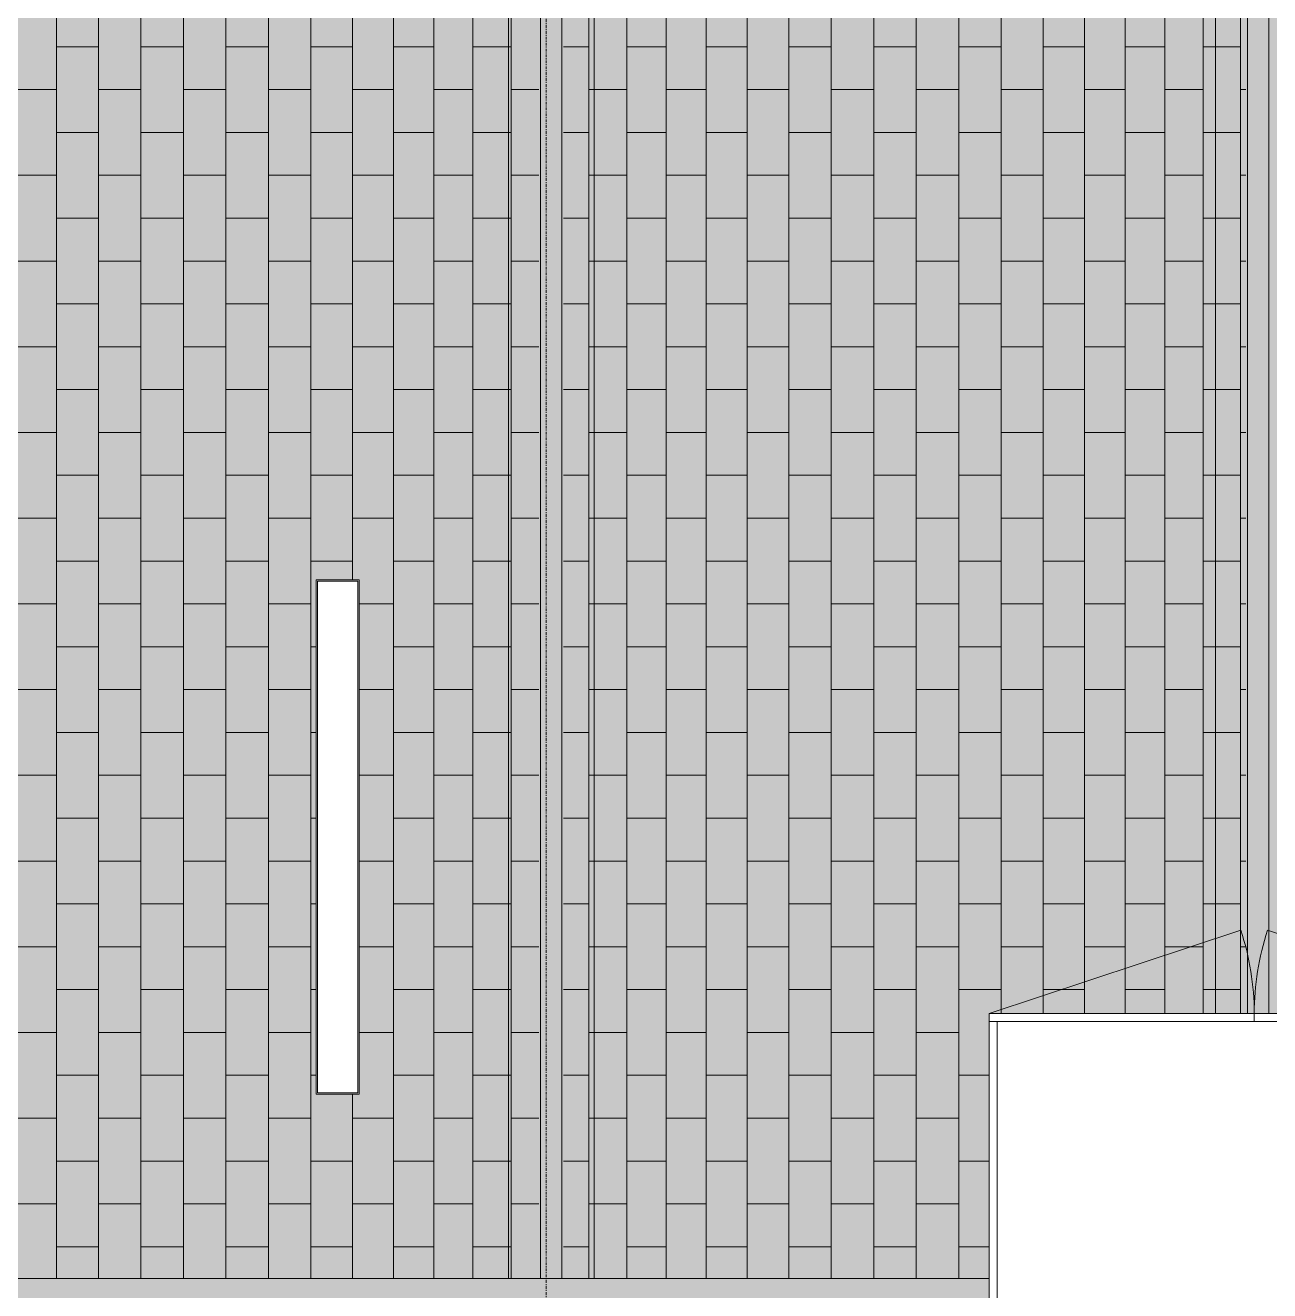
# Model space of a CAD drawing. Header units: inches. Extents: x -956 to 966, y -1111 to 895.
# Drawn here: x 317 to 433.2, y 541.5 to 659.6 of the extents above; entities that cross this region are included whole.
import ezdxf

# ---------------------------------------------------------------- set-up
doc = ezdxf.new("R2010")
doc.units = ezdxf.units.IN
doc.header["$MEASUREMENT"] = 0
doc.linetypes.add('Grid Line 1_4_', pattern=[0.4375, 0.25, -0.0625, 0.0625, -0.0625])
for name, color, linetype, lineweight in [('A-CLNG', 13, 'Continuous', 13), ('A-CLNG-PATT', 13, 'Continuous', 13), ('E-LITE-EQPM', 33, 'Continuous', 9), ('I-WALL', 2, 'Continuous', 13), ('Q-CASE', 31, 'Continuous', 9), ('S-GRID', 1, 'Continuous', 9)]:
    doc.layers.add(name, color=color, linetype=linetype, lineweight=lineweight)
pattern_1 = [(0, (0, 0), (30.72, 7.68), [1.267, -21.773, 1.267, -21.773, -122.88]), (0, (0, 0), (30.72, 7.68), [-46.08, 1.267, -44.813, 1.267, -21.773, -53.76]), (0, (0, 0), (30.72, 7.68), [-115.2, 1.267, -14.093, 1.267, -37.133]), (120, (11.52, 3.84), (-22.011075, 22.7643), [1.267, -21.773, 1.267, -21.773, -122.88]), (120, (11.52, 3.84), (-22.011075, 22.7643), [-46.08, 1.267, -44.813, 1.267, -21.773, -53.76]), (120, (11.52, 3.84), (-22.011075, 22.7643), [-115.2, 1.267, -14.093, 1.267, -37.133]), (240, (15.36, 19.2), (-8.708925, -30.4443), [1.267, -21.773, 1.267, -21.773, -122.88]), (240, (15.36, 19.2), (-8.708925, -30.4443), [-46.08, 1.267, -44.813, 1.267, -21.773, -53.76]), (240, (15.36, 19.2), (-8.708925, -30.4443), [-115.2, 1.267, -14.093, 1.267, -37.133])]

# ---------------------------------------------------------------- blocks, each defined once
blk = doc.blocks.new('Generic Model Wood Closet - 2_-6__ x 4_-1 1_2__-3487227-7TH FLOOR TELECOM OVERHEAD ROUTING PLAN')
at = {"layer": 'Q-CASE', "color": 9}
for p, q in [((-24.75, 15), (-1.25, 22.76)), ((24.75, 15), (1.25, 22.76)), ((24.75, 15), (-24.75, 15)), ((-24.75, 15), (-24.75, -15)), ((24, 14.25), (-24, 14.25)), ((-24, 14.25), (-24, -14.25)), ((24, -14.25), (24, 14.25)), ((24.75, -15), (24.75, 15)), ((-24.75, -15), (24.75, -15)), ((-24, -14.25), (24, -14.25))]:
    blk.add_line(p, q, dxfattribs=at)
at = {"layer": 'Q-CASE', "color": 53, "lineweight": 20}
for p, q in [((-24.75, 15), (0, 15)), ((-24.75, 14.25), (-24.75, 15)), ((0, 14.25), (-24.75, 14.25)), ((-24.75, -15), (-24.75, 14.25)), ((-24.75, 14.25), (-24, 14.25)), ((-24, 14.25), (-24, -14.25)), ((0, 15), (24.75, 15)), ((0, 14.25), (0, 15)), ((0, 15), (0, 14.25)), ((24.75, 14.25), (0, 14.25)), ((24, -14.25), (24, 14.25)), ((24, 14.25), (24.75, 14.25)), ((24.75, 15), (24.75, 14.25)), ((24.75, 14.25), (24.75, -15)), ((-24, -14.25), (24, -14.25))]:
    blk.add_line(p, q, dxfattribs=at)
at = {"layer": 'Q-CASE', "color": 9}
for centre, start, end in [((-24.75, 15), 360, 18.2748), ((24.75, 15), 161.7252, 180)]:
    blk.add_arc(centre, 24.75, start, end, dxfattribs=at)
blk = doc.blocks.new('FP_1_61-7TH FLOOR TELECOM OVERHEAD ROUTING PLAN')
at = {"layer": 'A-CLNG-PATT', "color": 50}
for p, q in [((331.96, 542.63), (331.96, 789.34)), ((335.87, 542.63), (335.87, 789.34)), ((339.82, 542.63), (339.82, 789.34)), ((343.8, 542.63), (343.8, 789.34)), ((347.78, 542.63), (347.78, 789.34)), ((351.75, 542.63), (351.75, 789.34)), ((355.69, 542.63), (355.69, 789.34)), ((363.42, 542.63), (363.42, 789.34)), ((367.18, 542.63), (367.18, 789.34)), ((370.84, 542.63), (370.84, 789.34)), ((374.39, 542.63), (374.39, 789.34)), ((359.58, 607.86), (359.58, 679.86)), ((331.96, 657.61), (335.87, 657.61)), ((339.82, 657.61), (343.8, 657.61)), ((347.78, 657.61), (351.75, 657.61)), ((355.69, 657.61), (359.58, 657.61)), ((363.42, 657.61), (367.18, 657.61)), ((370.84, 657.61), (374.15, 657.61)), ((374.15, 657.61), (374.39, 657.61)), ((328.1, 653.61), (331.96, 653.61)), ((335.87, 653.61), (339.82, 653.61)), ((343.8, 653.61), (347.78, 653.61)), ((351.75, 653.61), (355.69, 653.61)), ((359.58, 653.61), (363.42, 653.61)), ((367.18, 653.61), (370.84, 653.61)), ((374.39, 653.61), (376.99, 653.61)), ((331.96, 649.61), (335.87, 649.61)), ((339.82, 649.61), (343.8, 649.61)), ((347.78, 649.61), (351.75, 649.61)), ((355.69, 649.61), (359.58, 649.61)), ((363.42, 649.61), (367.18, 649.61)), ((370.84, 649.61), (374.15, 649.61)), ((374.15, 649.61), (374.39, 649.61)), ((328.1, 645.61), (331.96, 645.61)), ((335.87, 645.61), (339.82, 645.61)), ((343.8, 645.61), (347.78, 645.61)), ((351.75, 645.61), (355.69, 645.61)), ((359.58, 645.61), (363.42, 645.61)), ((367.18, 645.61), (370.84, 645.61)), ((374.39, 645.61), (376.99, 645.61)), ((331.96, 641.61), (335.87, 641.61)), ((339.82, 641.61), (343.8, 641.61)), ((347.78, 641.61), (351.75, 641.61)), ((355.69, 641.61), (359.58, 641.61)), ((363.42, 641.61), (367.18, 641.61)), ((370.84, 641.61), (374.15, 641.61)), ((374.15, 641.61), (374.39, 641.61)), ((328.1, 637.61), (331.96, 637.61)), ((335.87, 637.61), (339.82, 637.61)), ((343.8, 637.61), (347.78, 637.61)), ((351.75, 637.61), (355.69, 637.61)), ((359.58, 637.61), (363.42, 637.61)), ((367.18, 637.61), (370.84, 637.61)), ((374.39, 637.61), (376.99, 637.61)), ((331.96, 633.61), (335.87, 633.61)), ((339.82, 633.61), (343.8, 633.61)), ((347.78, 633.61), (351.75, 633.61)), ((355.69, 633.61), (359.58, 633.61)), ((363.42, 633.61), (367.18, 633.61)), ((370.84, 633.61), (374.15, 633.61)), ((374.15, 633.61), (374.39, 633.61)), ((328.1, 629.61), (331.96, 629.61)), ((335.87, 629.61), (339.82, 629.61)), ((343.8, 629.61), (347.78, 629.61)), ((351.75, 629.61), (355.69, 629.61)), ((359.58, 629.61), (363.42, 629.61)), ((367.18, 629.61), (370.84, 629.61)), ((374.39, 629.61), (376.99, 629.61)), ((331.96, 625.61), (335.87, 625.61)), ((339.82, 625.61), (343.8, 625.61)), ((347.78, 625.61), (351.75, 625.61)), ((355.69, 625.61), (359.58, 625.61)), ((363.42, 625.61), (367.18, 625.61)), ((370.84, 625.61), (374.15, 625.61)), ((374.15, 625.61), (374.39, 625.61)), ((328.1, 621.61), (331.96, 621.61)), ((335.87, 621.61), (339.82, 621.61)), ((343.8, 621.61), (347.78, 621.61)), ((351.75, 621.61), (355.69, 621.61)), ((359.58, 621.61), (363.42, 621.61)), ((367.18, 621.61), (370.84, 621.61)), ((374.39, 621.61), (376.99, 621.61)), ((331.96, 617.61), (335.87, 617.61)), ((339.82, 617.61), (343.8, 617.61)), ((347.78, 617.61), (351.75, 617.61)), ((355.69, 617.61), (359.58, 617.61)), ((363.42, 617.61), (367.18, 617.61)), ((370.84, 617.61), (374.15, 617.61)), ((374.15, 617.61), (374.39, 617.61)), ((328.1, 613.61), (331.96, 613.61)), ((335.87, 613.61), (339.82, 613.61)), ((343.8, 613.61), (347.78, 613.61)), ((351.75, 613.61), (355.69, 613.61)), ((359.58, 613.61), (363.42, 613.61)), ((367.18, 613.61), (370.84, 613.61)), ((374.39, 613.61), (376.99, 613.61)), ((331.96, 609.61), (335.87, 609.61)), ((339.82, 609.61), (343.8, 609.61)), ((347.78, 609.61), (351.75, 609.61)), ((355.69, 609.61), (359.58, 609.61)), ((363.42, 609.61), (367.18, 609.61)), ((370.84, 609.61), (374.15, 609.61)), ((374.15, 609.61), (374.39, 609.61)), ((328.1, 605.61), (331.96, 605.61)), ((335.87, 605.61), (339.82, 605.61)), ((343.8, 605.61), (347.78, 605.61)), ((351.75, 605.61), (355.69, 605.61)), ((360.2, 605.61), (363.42, 605.61)), ((367.18, 605.61), (370.84, 605.61)), ((374.39, 605.61), (376.99, 605.61)), ((331.96, 601.61), (335.87, 601.61)), ((339.82, 601.61), (343.8, 601.61)), ((347.78, 601.61), (351.75, 601.61)), ((355.69, 601.61), (356.2, 601.61)), ((363.42, 601.61), (367.18, 601.61)), ((370.84, 601.61), (374.15, 601.61)), ((374.15, 601.61), (374.39, 601.61)), ((328.1, 597.61), (331.96, 597.61)), ((335.87, 597.61), (339.82, 597.61)), ((343.8, 597.61), (347.78, 597.61)), ((351.75, 597.61), (355.69, 597.61)), ((360.2, 597.61), (363.42, 597.61)), ((367.18, 597.61), (370.84, 597.61)), ((374.39, 597.61), (376.99, 597.61)), ((331.96, 593.61), (335.87, 593.61)), ((339.82, 593.61), (343.8, 593.61)), ((347.78, 593.61), (351.75, 593.61)), ((355.69, 593.61), (356.2, 593.61)), ((363.42, 593.61), (367.18, 593.61)), ((370.84, 593.61), (374.15, 593.61)), ((374.15, 593.61), (374.39, 593.61)), ((328.1, 589.61), (331.96, 589.61)), ((335.87, 589.61), (339.82, 589.61)), ((343.8, 589.61), (347.78, 589.61)), ((351.75, 589.61), (355.69, 589.61)), ((360.2, 589.61), (363.42, 589.61)), ((367.18, 589.61), (370.84, 589.61)), ((374.39, 589.61), (376.99, 589.61)), ((331.96, 585.61), (335.87, 585.61)), ((339.82, 585.61), (343.8, 585.61)), ((347.78, 585.61), (351.75, 585.61)), ((355.69, 585.61), (356.2, 585.61)), ((363.42, 585.61), (367.18, 585.61)), ((370.84, 585.61), (374.15, 585.61)), ((374.15, 585.61), (374.39, 585.61)), ((328.1, 581.61), (331.96, 581.61)), ((335.87, 581.61), (339.82, 581.61)), ((343.8, 581.61), (347.78, 581.61)), ((351.75, 581.61), (355.69, 581.61)), ((360.2, 581.61), (363.42, 581.61)), ((367.18, 581.61), (370.84, 581.61)), ((374.39, 581.61), (376.99, 581.61)), ((331.96, 577.61), (335.87, 577.61)), ((339.82, 577.61), (343.8, 577.61)), ((347.78, 577.61), (351.75, 577.61)), ((355.69, 577.61), (356.2, 577.61)), ((363.42, 577.61), (367.18, 577.61)), ((370.84, 577.61), (374.15, 577.61)), ((374.15, 577.61), (374.39, 577.61)), ((328.1, 573.61), (331.96, 573.61)), ((335.87, 573.61), (339.82, 573.61)), ((343.8, 573.61), (347.78, 573.61)), ((351.75, 573.61), (355.69, 573.61)), ((360.2, 573.61), (363.42, 573.61)), ((367.18, 573.61), (370.84, 573.61)), ((374.39, 573.61), (376.99, 573.61)), ((331.96, 569.61), (335.87, 569.61)), ((339.82, 569.61), (343.8, 569.61)), ((347.78, 569.61), (351.75, 569.61)), ((355.69, 569.61), (356.2, 569.61)), ((363.42, 569.61), (367.18, 569.61)), ((370.84, 569.61), (374.15, 569.61)), ((374.15, 569.61), (374.39, 569.61)), ((328.1, 565.61), (331.96, 565.61)), ((335.87, 565.61), (339.82, 565.61)), ((343.8, 565.61), (347.78, 565.61)), ((351.75, 565.61), (355.69, 565.61)), ((360.2, 565.61), (363.42, 565.61)), ((367.18, 565.61), (370.84, 565.61)), ((374.39, 565.61), (376.99, 565.61)), ((331.96, 561.61), (335.87, 561.61)), ((339.82, 561.61), (343.8, 561.61)), ((347.78, 561.61), (351.75, 561.61)), ((355.69, 561.61), (356.2, 561.61)), ((363.42, 561.61), (367.18, 561.61)), ((370.84, 561.61), (374.15, 561.61)), ((374.15, 561.61), (374.39, 561.61)), ((359.58, 542.63), (359.58, 559.86)), ((328.1, 557.61), (331.96, 557.61)), ((335.87, 557.61), (339.82, 557.61)), ((343.8, 557.61), (347.78, 557.61)), ((351.75, 557.61), (355.69, 557.61)), ((359.58, 557.61), (363.42, 557.61)), ((367.18, 557.61), (370.84, 557.61)), ((374.39, 557.61), (376.99, 557.61)), ((331.96, 553.61), (335.87, 553.61)), ((339.82, 553.61), (343.8, 553.61)), ((347.78, 553.61), (351.75, 553.61)), ((355.69, 553.61), (359.58, 553.61)), ((363.42, 553.61), (367.18, 553.61)), ((370.84, 553.61), (374.15, 553.61)), ((374.15, 553.61), (374.39, 553.61)), ((328.1, 549.61), (331.96, 549.61)), ((335.87, 549.61), (339.82, 549.61)), ((343.8, 549.61), (347.78, 549.61)), ((351.75, 549.61), (355.69, 549.61)), ((359.58, 549.61), (363.42, 549.61)), ((367.18, 549.61), (370.84, 549.61)), ((374.39, 549.61), (376.99, 549.61)), ((331.96, 545.61), (335.87, 545.61)), ((339.82, 545.61), (343.8, 545.61)), ((347.78, 545.61), (351.75, 545.61)), ((355.69, 545.61), (359.58, 545.61)), ((363.42, 545.61), (367.18, 545.61)), ((370.84, 545.61), (374.15, 545.61)), ((374.15, 545.61), (374.39, 545.61))]:
    blk.add_line(p, q, dxfattribs=at)
blk = doc.blocks.new('FP_1_62-7TH FLOOR TELECOM OVERHEAD ROUTING PLAN')
at = {"layer": 'A-CLNG-PATT', "color": 50}
for p, q in [((381.67, 542.63), (381.67, 789.34)), ((385.21, 542.63), (385.21, 789.34)), ((388.87, 542.63), (388.87, 789.34)), ((392.62, 542.63), (392.62, 789.34)), ((396.45, 542.63), (396.45, 789.34)), ((400.34, 542.63), (400.34, 789.34)), ((404.28, 542.63), (404.28, 789.34)), ((408.25, 542.63), (408.25, 789.34)), ((412.23, 542.63), (412.23, 789.34)), ((416.2, 542.63), (416.2, 789.34)), ((420.16, 567.38), (420.16, 789.34)), ((424.07, 567.38), (424.07, 789.34)), ((427.93, 567.38), (427.93, 789.34)), ((431.72, 567.38), (431.72, 789.34)), ((435.42, 567.38), (435.42, 789.34)), ((439.02, 567.38), (439.02, 789.34)), ((442.5, 567.38), (442.5, 789.34)), ((379.3, 657.61), (381.67, 657.61)), ((385.21, 657.61), (388.87, 657.61)), ((392.62, 657.61), (396.45, 657.61)), ((400.34, 657.61), (404.28, 657.61)), ((408.25, 657.61), (412.23, 657.61)), ((416.2, 657.61), (420.16, 657.61)), ((424.07, 657.61), (427.93, 657.61)), ((431.72, 657.61), (435.42, 657.61)), ((439.02, 657.61), (440.15, 657.61)), ((440.15, 657.61), (442.5, 657.61)), ((381.67, 653.61), (382.15, 653.61)), ((382.15, 653.61), (385.21, 653.61)), ((388.87, 653.61), (392.62, 653.61)), ((396.45, 653.61), (400.34, 653.61)), ((404.28, 653.61), (408.25, 653.61)), ((412.23, 653.61), (416.2, 653.61)), ((420.16, 653.61), (424.07, 653.61)), ((427.93, 653.61), (431.72, 653.61)), ((435.42, 653.61), (439.02, 653.61)), ((442.5, 653.61), (442.99, 653.61)), ((379.3, 649.61), (381.67, 649.61)), ((385.21, 649.61), (388.87, 649.61)), ((392.62, 649.61), (396.45, 649.61)), ((400.34, 649.61), (404.28, 649.61)), ((408.25, 649.61), (412.23, 649.61)), ((416.2, 649.61), (420.16, 649.61)), ((424.07, 649.61), (427.93, 649.61)), ((431.72, 649.61), (435.42, 649.61)), ((439.02, 649.61), (440.15, 649.61)), ((440.15, 649.61), (442.5, 649.61)), ((381.67, 645.61), (382.15, 645.61)), ((382.15, 645.61), (385.21, 645.61)), ((388.87, 645.61), (392.62, 645.61)), ((396.45, 645.61), (400.34, 645.61)), ((404.28, 645.61), (408.25, 645.61)), ((412.23, 645.61), (416.2, 645.61)), ((420.16, 645.61), (424.07, 645.61)), ((427.93, 645.61), (431.72, 645.61)), ((435.42, 645.61), (439.02, 645.61)), ((442.5, 645.61), (442.99, 645.61)), ((379.3, 641.61), (381.67, 641.61)), ((385.21, 641.61), (388.87, 641.61)), ((392.62, 641.61), (396.45, 641.61)), ((400.34, 641.61), (404.28, 641.61)), ((408.25, 641.61), (412.23, 641.61)), ((416.2, 641.61), (420.16, 641.61)), ((424.07, 641.61), (427.93, 641.61)), ((431.72, 641.61), (435.42, 641.61)), ((439.02, 641.61), (440.15, 641.61)), ((440.15, 641.61), (442.5, 641.61)), ((381.67, 637.61), (382.15, 637.61)), ((382.15, 637.61), (385.21, 637.61)), ((388.87, 637.61), (392.62, 637.61)), ((396.45, 637.61), (400.34, 637.61)), ((404.28, 637.61), (408.25, 637.61)), ((412.23, 637.61), (416.2, 637.61)), ((420.16, 637.61), (424.07, 637.61)), ((427.93, 637.61), (431.72, 637.61)), ((435.42, 637.61), (439.02, 637.61)), ((442.5, 637.61), (442.99, 637.61)), ((379.3, 633.61), (381.67, 633.61)), ((385.21, 633.61), (388.87, 633.61)), ((392.62, 633.61), (396.45, 633.61)), ((400.34, 633.61), (404.28, 633.61)), ((408.25, 633.61), (412.23, 633.61)), ((416.2, 633.61), (420.16, 633.61)), ((424.07, 633.61), (427.93, 633.61)), ((431.72, 633.61), (435.42, 633.61)), ((439.02, 633.61), (440.15, 633.61)), ((440.15, 633.61), (442.5, 633.61)), ((381.67, 629.61), (382.15, 629.61)), ((382.15, 629.61), (385.21, 629.61)), ((388.87, 629.61), (392.62, 629.61)), ((396.45, 629.61), (400.34, 629.61)), ((404.28, 629.61), (408.25, 629.61)), ((412.23, 629.61), (416.2, 629.61)), ((420.2, 629.61), (424.07, 629.61)), ((427.93, 629.61), (431.72, 629.61)), ((435.42, 629.61), (439.02, 629.61)), ((442.5, 629.61), (442.99, 629.61)), ((379.3, 625.61), (381.67, 625.61)), ((385.21, 625.61), (388.87, 625.61)), ((392.62, 625.61), (396.45, 625.61)), ((400.34, 625.61), (404.28, 625.61)), ((408.25, 625.61), (412.23, 625.61)), ((416.24, 625.61), (420.16, 625.61)), ((424.07, 625.61), (427.93, 625.61)), ((431.72, 625.61), (435.42, 625.61)), ((439.02, 625.61), (440.15, 625.61)), ((440.15, 625.61), (442.5, 625.61)), ((381.67, 621.61), (382.15, 621.61)), ((382.15, 621.61), (385.21, 621.61)), ((388.87, 621.61), (392.62, 621.61)), ((396.45, 621.61), (400.34, 621.61)), ((404.28, 621.61), (408.25, 621.61)), ((412.23, 621.61), (416.2, 621.61)), ((420.16, 621.61), (424.07, 621.61)), ((427.93, 621.61), (431.72, 621.61)), ((435.42, 621.61), (439.02, 621.61)), ((442.5, 621.61), (442.99, 621.61)), ((379.3, 617.61), (381.67, 617.61)), ((385.21, 617.61), (388.87, 617.61)), ((392.62, 617.61), (396.45, 617.61)), ((400.34, 617.61), (404.28, 617.61)), ((408.25, 617.61), (412.23, 617.61)), ((416.2, 617.61), (420.16, 617.61)), ((424.07, 617.61), (427.93, 617.61)), ((431.72, 617.61), (435.42, 617.61)), ((439.02, 617.61), (440.15, 617.61)), ((440.15, 617.61), (442.5, 617.61)), ((381.67, 613.61), (382.15, 613.61)), ((382.15, 613.61), (385.21, 613.61)), ((388.87, 613.61), (392.62, 613.61)), ((396.45, 613.61), (400.34, 613.61)), ((404.28, 613.61), (408.25, 613.61)), ((412.23, 613.61), (416.2, 613.61)), ((420.16, 613.61), (424.07, 613.61)), ((427.93, 613.61), (431.72, 613.61)), ((435.42, 613.61), (439.02, 613.61)), ((442.5, 613.61), (442.99, 613.61)), ((379.3, 609.61), (381.67, 609.61)), ((385.21, 609.61), (388.87, 609.61)), ((392.62, 609.61), (396.45, 609.61)), ((400.34, 609.61), (404.28, 609.61)), ((408.25, 609.61), (412.23, 609.61)), ((416.2, 609.61), (420.16, 609.61)), ((424.07, 609.61), (427.93, 609.61)), ((431.72, 609.61), (435.42, 609.61)), ((439.02, 609.61), (440.15, 609.61)), ((440.15, 609.61), (442.5, 609.61)), ((381.67, 605.61), (382.15, 605.61)), ((382.15, 605.61), (385.21, 605.61)), ((388.87, 605.61), (392.62, 605.61)), ((396.48, 605.61), (400.34, 605.61)), ((404.28, 605.61), (408.25, 605.61)), ((412.23, 605.61), (416.2, 605.61)), ((420.16, 605.61), (424.07, 605.61)), ((427.93, 605.61), (431.72, 605.61)), ((435.42, 605.61), (439.02, 605.61)), ((442.5, 605.61), (442.99, 605.61)), ((379.3, 601.61), (381.67, 601.61)), ((385.21, 601.61), (388.87, 601.61)), ((392.62, 601.61), (396.45, 601.61)), ((400.34, 601.61), (404.28, 601.61)), ((408.25, 601.61), (412.23, 601.61)), ((416.2, 601.61), (420.16, 601.61)), ((424.07, 601.61), (427.93, 601.61)), ((431.72, 601.61), (435.42, 601.61)), ((439.02, 601.61), (440.15, 601.61)), ((440.15, 601.61), (442.5, 601.61)), ((381.67, 597.61), (382.15, 597.61)), ((382.15, 597.61), (385.21, 597.61)), ((388.87, 597.61), (392.62, 597.61)), ((396.45, 597.61), (400.34, 597.61)), ((404.28, 597.61), (408.25, 597.61)), ((412.23, 597.61), (416.2, 597.61)), ((420.16, 597.61), (424.07, 597.61)), ((427.93, 597.61), (431.72, 597.61)), ((435.42, 597.61), (439.02, 597.61)), ((442.5, 597.61), (442.99, 597.61)), ((379.3, 593.61), (381.67, 593.61)), ((385.21, 593.61), (388.87, 593.61)), ((392.62, 593.61), (396.45, 593.61)), ((400.34, 593.61), (404.28, 593.61)), ((408.25, 593.61), (412.23, 593.61)), ((416.2, 593.61), (420.16, 593.61)), ((424.07, 593.61), (427.93, 593.61)), ((431.72, 593.61), (435.42, 593.61)), ((439.02, 593.61), (440.15, 593.61)), ((440.15, 593.61), (442.5, 593.61)), ((381.67, 589.61), (382.15, 589.61)), ((382.15, 589.61), (385.21, 589.61)), ((388.87, 589.61), (392.62, 589.61)), ((396.45, 589.61), (400.34, 589.61)), ((404.28, 589.61), (408.25, 589.61)), ((412.23, 589.61), (416.2, 589.61)), ((420.16, 589.61), (424.07, 589.61)), ((427.93, 589.61), (431.72, 589.61)), ((435.42, 589.61), (439.02, 589.61)), ((442.5, 589.61), (442.99, 589.61)), ((379.3, 585.61), (381.67, 585.61)), ((385.21, 585.61), (388.87, 585.61)), ((392.62, 585.61), (396.45, 585.61)), ((400.34, 585.61), (404.28, 585.61)), ((408.25, 585.61), (412.23, 585.61)), ((416.2, 585.61), (420.16, 585.61)), ((424.07, 585.61), (427.93, 585.61)), ((431.72, 585.61), (435.42, 585.61)), ((439.02, 585.61), (440.15, 585.61)), ((440.15, 585.61), (442.5, 585.61)), ((381.67, 581.61), (382.15, 581.61)), ((382.15, 581.61), (385.21, 581.61)), ((388.87, 581.61), (392.62, 581.61)), ((396.45, 581.61), (400.34, 581.61)), ((404.28, 581.61), (408.25, 581.61)), ((412.23, 581.61), (416.2, 581.61)), ((420.16, 581.61), (424.07, 581.61)), ((427.93, 581.61), (431.72, 581.61)), ((435.42, 581.61), (439.02, 581.61)), ((442.5, 581.61), (442.99, 581.61)), ((379.3, 577.61), (381.67, 577.61)), ((385.21, 577.61), (388.87, 577.61)), ((392.62, 577.61), (396.45, 577.61)), ((400.34, 577.61), (404.28, 577.61)), ((408.25, 577.61), (412.23, 577.61)), ((416.2, 577.61), (420.16, 577.61)), ((424.07, 577.61), (427.93, 577.61)), ((431.72, 577.61), (435.42, 577.61)), ((439.02, 577.61), (440.15, 577.61)), ((440.15, 577.61), (442.5, 577.61)), ((381.67, 573.61), (382.15, 573.61)), ((382.15, 573.61), (385.21, 573.61)), ((388.87, 573.61), (392.62, 573.61)), ((396.45, 573.61), (400.34, 573.61)), ((404.28, 573.61), (408.25, 573.61)), ((412.23, 573.61), (416.2, 573.61)), ((420.16, 573.61), (424.07, 573.61)), ((427.93, 573.61), (431.72, 573.61)), ((435.42, 573.61), (439.02, 573.61)), ((442.5, 573.61), (442.99, 573.61)), ((379.3, 569.61), (381.67, 569.61)), ((385.21, 569.61), (388.87, 569.61)), ((392.62, 569.61), (396.45, 569.61)), ((400.34, 569.61), (404.28, 569.61)), ((408.25, 569.61), (412.23, 569.61)), ((416.2, 569.61), (420.16, 569.61)), ((424.07, 569.61), (427.93, 569.61)), ((431.72, 569.61), (435.42, 569.61)), ((439.02, 569.61), (440.15, 569.61)), ((440.15, 569.61), (442.5, 569.61)), ((381.67, 565.61), (382.15, 565.61)), ((382.15, 565.61), (385.21, 565.61)), ((388.87, 565.61), (392.62, 565.61)), ((396.45, 565.61), (400.34, 565.61)), ((404.28, 565.61), (408.25, 565.61)), ((412.23, 565.61), (416.2, 565.61)), ((379.3, 561.61), (381.67, 561.61)), ((385.21, 561.61), (388.87, 561.61)), ((392.62, 561.61), (396.45, 561.61)), ((400.34, 561.61), (404.28, 561.61)), ((408.25, 561.61), (412.23, 561.61)), ((416.2, 561.61), (419.03, 561.61)), ((381.67, 557.61), (382.15, 557.61)), ((382.15, 557.61), (385.21, 557.61)), ((388.87, 557.61), (392.62, 557.61)), ((396.45, 557.61), (400.34, 557.61)), ((404.28, 557.61), (408.25, 557.61)), ((412.23, 557.61), (416.2, 557.61)), ((379.3, 553.61), (381.67, 553.61)), ((385.21, 553.61), (388.87, 553.61)), ((392.62, 553.61), (396.45, 553.61)), ((400.34, 553.61), (404.28, 553.61)), ((408.25, 553.61), (412.23, 553.61)), ((416.2, 553.61), (419.03, 553.61)), ((381.67, 549.61), (382.15, 549.61)), ((382.15, 549.61), (385.21, 549.61)), ((388.87, 549.61), (392.62, 549.61)), ((396.45, 549.61), (400.34, 549.61)), ((404.28, 549.61), (408.25, 549.61)), ((412.23, 549.61), (416.2, 549.61)), ((379.3, 545.61), (381.67, 545.61)), ((385.21, 545.61), (388.87, 545.61)), ((392.62, 545.61), (396.45, 545.61)), ((400.34, 545.61), (404.28, 545.61)), ((408.25, 545.61), (412.23, 545.61)), ((416.2, 545.61), (419.03, 545.61))]:
    blk.add_line(p, q, dxfattribs=at)
blk = doc.blocks.new('7th Floor Vault3 - 7th Floor Vault-3165199-7TH FLOOR TELECOM OVERHEAD ROUTING PLAN')
at = {"layer": 'A-CLNG', "color": 10, "lineweight": 9}
for p, q in [((374.15, 789.34), (374.15, 542.63)), ((374.15, 789.34), (374.15, 542.63)), ((377.15, 789.34), (377.15, 542.63)), ((379.15, 789.34), (379.15, 542.63)), ((382.15, 789.34), (382.15, 542.63)), ((382.15, 789.34), (382.15, 542.63)), ((440.15, 789.34), (440.15, 567.38)), ((440.15, 789.34), (440.15, 567.38)), ((443.15, 789.34), (443.15, 567.38)), ((445.15, 789.34), (445.15, 567.38))]:
    blk.add_line(p, q, dxfattribs=at)
for name in ['FP_1_61-7TH FLOOR TELECOM OVERHEAD ROUTING PLAN', 'FP_1_62-7TH FLOOR TELECOM OVERHEAD ROUTING PLAN']:
    blk.add_blockref(name, (0, 0), dxfattribs=at)
blk = doc.blocks.new('Lighting - Pendant-Finelite-HP4-D - HP-4 D-4_-SO-3000K-120-FA-SC-3363334-7TH FLOOR TELECOM OVERHEAD ROUTING PLAN')
at = {"layer": 'E-LITE-EQPM', "color": 9}
for p, q in [((24, 2), (-24, 2)), ((-24, 2), (-24, -2)), ((23.875, 1.875), (-23.875, 1.875)), ((-23.875, 1.875), (-23.875, -1.875)), ((-23.875, 1.875), (23.875, 1.875)), ((-23.875, -1.875), (-23.875, 1.875)), ((23.875, -1.875), (23.875, 1.875)), ((23.875, 1.875), (23.875, -1.875)), ((24, -2), (24, 2)), ((-24, -2), (24, -2)), ((-23.875, -1.875), (23.875, -1.875)), ((23.875, -1.875), (-23.875, -1.875))]:
    blk.add_line(p, q, dxfattribs=at)

msp = doc.modelspace()

# ---------------------------------------------------------------- hatches: boundary and pattern name
at = {"layer": 'A-CLNG-PATT'}
h = msp.add_hatch(dxfattribs=at)
h.set_pattern_fill('FP1_12', color=253, style=0, pattern_type=2)
h.set_pattern_definition(pattern_1)
h.paths.add_polyline_path([(-294.34, -537.62), (-227.98, -537.62), (-227.98, -527.62), (-219.98, -527.62), (-219.98, -509.12), (-210.98, -509.12), (-210.98, -364.18), (-211.98, -364.18), (-211.98, -243.37), (-299.98, -243.37), (-299.98, -537.62)], flags=0)
h.paths.add_polyline_path([(-606.23, -537.62), (-602.07, -537.62), (-602.07, -532.87), (-606.23, -532.87), (-606.23, -535.37)], flags=0)
h.paths.add_polyline_path([(-561.64, -537.62), (-356.48, -537.62), (-356.48, -525.62), (-323.98, -525.62), (-323.98, -537.62), (-305.35, -537.62), (-305.35, -525.37), (-321.35, -525.37), (-321.35, -427.37), (-305.35, -427.37), (-305.35, -243.37), (-386.84, -243.37), (-386.84, -318.61), (-390.84, -318.61), (-390.84, -243.37), (-496.9, -243.37), (-496.9, -318.61), (-500.9, -318.61), (-500.9, -243.37), (-562.04, -243.37), (-562.04, -427.37), (-500.9, -427.37), (-500.9, -402.61), (-496.9, -402.61), (-496.9, -427.37), (-390.84, -427.37), (-390.84, -402.61), (-386.84, -402.61), (-386.84, -427.37), (-370.04, -427.37), (-370.04, -525.37), (-578.04, -525.37), (-578.04, -243.37), (-578.35, -243.37), (-578.35, -528.62), (-563.48, -528.62), (-563.48, -537.62)], flags=0)
h.paths.add_polyline_path([(-567.73, -537.62), (-567.73, -532.87), (-578.07, -532.87), (-578.07, -537.62), (-572.48, -537.62)], flags=0)
h.paths.add_polyline_path([(-352.23, -537.62), (-349.48, -537.62), (-349.48, -529.87), (-352.23, -529.87), (-352.23, -536.61)], flags=0)
h.paths.add_polyline_path([(-680.44, -535.37), (-610.48, -535.37), (-610.48, -528.62), (-583.23, -528.62), (-583.23, -526.62), (-662.91, -526.62), (-662.91, -498.61), (-665.8, -498.61), (-665.8, -402.61), (-661.8, -402.61), (-661.8, -428.62), (-583.23, -428.62), (-583.23, -422.62), (-598.91, -422.62), (-598.91, -386.62), (-662.91, -386.62), (-662.91, -318.61), (-665.8, -318.61), (-665.8, -243.37), (-666.35, -243.37), (-666.35, -246.62), (-730.35, -246.62), (-730.35, -243.37), (-762.35, -243.37), (-762.35, -246.62), (-771.86, -246.62), (-771.86, -288.62), (-694.91, -288.62), (-694.91, -386.62), (-790.91, -386.62), (-790.91, -288.62), (-775.86, -288.62), (-775.86, -246.62), (-842.35, -246.62), (-842.35, -243.37), (-853.35, -243.37), (-853.35, -535.37), (-710.14, -535.37)], flags=0)
h.paths.add_polyline_path([(-834.85, -526.62), (-850.85, -526.62), (-850.85, -428.62), (-706.85, -428.62), (-706.85, -526.62), (-828.94, -526.62)], flags=0)
h.paths.add_polyline_path([(-255.48, -481.68), (-256.53, -481.54), (-257.51, -481.14), (-258.35, -480.49), (-259, -479.65), (-259.4, -478.67), (-259.54, -477.62), (-259.4, -476.57), (-259, -475.59), (-258.35, -474.75), (-257.51, -474.1), (-256.53, -473.7), (-255.48, -473.56), (-254.43, -473.7), (-253.45, -474.1), (-252.6, -474.75), (-251.96, -475.59), (-251.55, -476.57), (-251.41, -477.62), (-251.55, -478.67), (-251.96, -479.65), (-252.6, -480.49), (-253.45, -481.14), (-254.43, -481.54)], flags=0)
h.paths.add_polyline_path([(-255.48, -421.68), (-256.53, -421.54), (-257.51, -421.14), (-258.35, -420.49), (-259, -419.65), (-259.4, -418.67), (-259.54, -417.62), (-259.4, -416.57), (-259, -415.59), (-258.35, -414.75), (-257.51, -414.1), (-256.53, -413.7), (-255.48, -413.56), (-254.43, -413.7), (-253.45, -414.1), (-252.6, -414.75), (-251.96, -415.59), (-251.55, -416.57), (-251.41, -417.62), (-251.55, -418.67), (-251.96, -419.65), (-252.6, -420.49), (-253.45, -421.14), (-254.43, -421.54)], flags=0)
h.paths.add_polyline_path([(-255.48, -361.68), (-256.53, -361.54), (-257.51, -361.14), (-258.35, -360.49), (-259, -359.65), (-259.4, -358.67), (-259.54, -357.62), (-259.4, -356.57), (-259, -355.59), (-258.35, -354.75), (-257.51, -354.1), (-256.53, -353.7), (-255.48, -353.56), (-254.43, -353.7), (-253.45, -354.1), (-252.6, -354.75), (-251.96, -355.59), (-251.55, -356.57), (-251.41, -357.62), (-251.55, -358.67), (-251.96, -359.65), (-252.6, -360.49), (-253.45, -361.14), (-254.43, -361.54)], flags=0)
h.paths.add_polyline_path([(-255.48, -301.68), (-256.53, -301.54), (-257.51, -301.14), (-258.35, -300.49), (-259, -299.65), (-259.4, -298.67), (-259.54, -297.62), (-259.4, -296.57), (-259, -295.59), (-258.35, -294.75), (-257.51, -294.1), (-256.53, -293.7), (-255.48, -293.56), (-254.43, -293.7), (-253.45, -294.1), (-252.6, -294.75), (-251.96, -295.59), (-251.55, -296.57), (-251.41, -297.62), (-251.55, -298.67), (-251.96, -299.65), (-252.6, -300.49), (-253.45, -301.14), (-254.43, -301.54)], flags=0)
h.paths.add_polyline_path([(-661.8, -288.62), (-598.91, -288.62), (-598.91, -252.62), (-583.23, -252.62), (-583.23, -243.37), (-661.8, -243.37), (-661.8, -282.19)], flags=0)
h.paths.add_polyline_path([(-258.35, -241.12), (-257.53, -241.12), (-258.35, -240.49), (-259, -239.65), (-259.4, -238.67), (-259.54, -237.62), (-259.4, -236.57), (-259, -235.59), (-258.35, -234.75), (-257.51, -234.1), (-256.53, -233.7), (-255.48, -233.56), (-254.43, -233.7), (-253.45, -234.1), (-252.6, -234.75), (-251.96, -235.59), (-251.55, -236.57), (-251.41, -237.62), (-251.55, -238.67), (-251.96, -239.65), (-252.6, -240.49), (-253.42, -241.12), (-211.98, -241.12), (-211.98, -209.62), (-299.98, -209.62), (-299.98, -241.12), (-259, -241.12)], flags=0)
h.paths.add_polyline_path([(-578.35, -241.12), (-578.04, -241.12), (-578.04, -231.37), (-562.04, -231.37), (-562.04, -241.12), (-500.9, -241.12), (-500.9, -222.61), (-496.9, -222.61), (-496.9, -241.12), (-390.84, -241.12), (-390.84, -222.61), (-386.84, -222.61), (-386.84, -241.12), (-305.35, -241.12), (-305.35, -209.62), (-363.1, -209.62), (-363.1, -212.62), (-337.6, -212.62), (-337.6, -238.12), (-363.1, -238.12), (-363.1, -213.62), (-559.1, -213.62), (-559.1, -209.62), (-578.35, -209.62), (-578.35, -235.91)], flags=0)
h.paths.add_polyline_path([(-621.04, -241.12), (-583.23, -241.12), (-583.23, -209.62), (-666.35, -209.62), (-666.35, -241.12), (-665.8, -241.12), (-665.8, -222.61), (-661.8, -222.61), (-661.8, -241.12), (-650.74, -241.12)], flags=0)
h.paths.add_polyline_path([(-842.35, -241.12), (-842.35, -209.62), (-853.35, -209.62), (-853.35, -241.12)], flags=0)
h.paths.add_polyline_path([(-762.35, -241.12), (-730.35, -241.12), (-730.35, -209.62), (-762.35, -209.62), (-762.35, -222.78)], flags=0)
h.paths.add_polyline_path([(-578.35, -207.37), (-559.1, -207.37), (-559.1, -197.62), (-578.35, -197.62), (-578.35, -202.98)], flags=0)
h.paths.add_polyline_path([(-363.1, -207.37), (-305.35, -207.37), (-305.35, -197.62), (-363.1, -197.62), (-363.1, -202.98)], flags=0)
h.paths.add_polyline_path([(-294.34, -207.37), (-211.98, -207.37), (-211.98, -186.24), (-210.98, -186.24), (-210.98, -48.37), (45.27, -48.37), (45.27, -53.62), (99.27, -53.62), (99.27, -48.37), (317.04, -48.37), (317.04, 11.88), (228.2, 11.88), (228.2, 5.39), (224.2, 5.39), (224.2, 11.88), (-11.8, 11.88), (-11.8, 5.39), (-15.8, 5.39), (-15.8, 11.88), (-363.1, 11.88), (-363.1, 37.38), (-340.48, 37.38), (-340.48, 40.38), (-412.8, 40.38), (-412.8, 8.88), (-336.96, 8.84), (-336.96, 6.63), (-412.8, 6.63), (-412.8, 5.39), (-416.8, 5.39), (-416.8, 6.63), (-532.8, 6.63), (-532.8, 5.39), (-536.8, 5.39), (-536.8, 6.63), (-652.8, 6.63), (-652.8, 5.39), (-656.8, 5.39), (-656.8, 6.63), (-772.86, 6.63), (-772.86, 5.39), (-776.86, 5.39), (-776.86, 6.63), (-853.35, 6.63), (-853.35, -192.24), (-838.91, -192.24), (-838.91, -190.24), (-318.91, -190.24), (-318.91, -192.24), (-299.98, -192.24), (-299.98, -207.37)], flags=0)
h.paths.add_polyline_path([(-583.23, -207.37), (-583.23, -197.62), (-666.35, -197.62), (-666.35, -207.37), (-591.34, -207.37)], flags=0)
h.paths.add_polyline_path([(-853.35, -207.37), (-842.35, -207.37), (-842.35, -197.62), (-853.35, -197.62), (-853.35, -202.98)], flags=0)
h.paths.add_polyline_path([(-739.84, -207.37), (-730.35, -207.37), (-730.35, -197.62), (-762.35, -197.62), (-762.35, -207.37)], flags=0)
h.paths.add_polyline_path([(-772.92, -162.61), (-776.8, -162.61), (-776.8, -66.61), (-772.8, -66.61), (-772.8, -162.61)], flags=0)
h.paths.add_polyline_path([(-532.92, -162.61), (-536.8, -162.61), (-536.8, -66.61), (-532.8, -66.61), (-532.8, -162.61)], flags=0)
h.paths.add_polyline_path([(-656.8, -162.61), (-656.8, -66.61), (-652.8, -66.61), (-652.8, -162.61), (-656.67, -162.61)], flags=0)
h.paths.add_polyline_path([(-416.8, -162.61), (-416.8, -66.61), (-412.8, -66.61), (-412.8, -162.61), (-416.67, -162.61)], flags=0)
h.paths.add_polyline_path([(-280.92, -162.61), (-284.8, -162.61), (-284.8, -66.61), (-280.8, -66.61), (-280.8, -162.61), (-280.92, -162.61)], flags=0)
h.paths.add_polyline_path([(-769.54, 8.88), (-656.8, 8.88), (-656.8, 40.38), (-772.86, 40.38), (-772.86, 8.88)], flags=0)
h.paths.add_polyline_path([(-621.04, 8.88), (-536.8, 8.88), (-536.8, 40.38), (-652.8, 40.38), (-652.8, 8.88), (-650.74, 8.88)], flags=0)
h.paths.add_polyline_path([(-776.86, 8.88), (-776.86, 40.38), (-853.35, 40.38), (-853.35, 8.88), (-799.24, 8.88)], flags=0)
h.paths.add_polyline_path([(-416.8, 8.88), (-416.8, 40.38), (-532.8, 40.38), (-532.8, 8.88), (-442.84, 8.88)], flags=0)
h.paths.add_polyline_path([(121.46, 14.13), (224.2, 14.13), (224.2, 35.13), (116.9, 35.13), (116.9, 14.13)], flags=0)
h.paths.add_polyline_path([(62.06, 14.13), (91.4, 14.13), (91.4, 35.13), (-11.8, 35.13), (-11.8, 14.13), (32.36, 14.13)], flags=0)
h.paths.add_polyline_path([(-95.08, 14.13), (-15.8, 14.13), (-15.8, 35.13), (-95.08, 35.13), (-95.08, 27.07), (-124.33, 27.07), (-124.33, 14.13), (-116.14, 14.13)], flags=0)
h.paths.add_polyline_path([(228.2, 14.13), (317.04, 14.13), (317.04, 35.13), (228.2, 35.13), (228.2, 34.65)], flags=0)
h.paths.add_polyline_path([(-335.1, 17.26), (-335.1, 41.51), (-335.6, 41.51), (-335.6, 17.26)], flags=0)
h.paths.add_polyline_path([(94.52, 34.26), (114.65, 34.26), (114.65, 35.13), (93.65, 35.13), (93.65, 34.26)], flags=0)
h.paths.add_polyline_path([(240.26, 37.38), (317.04, 37.38), (317.04, 58.26), (315.04, 58.26), (315.04, 261.88), (228.2, 261.88), (228.2, 173.39), (224.2, 173.39), (224.2, 261.88), (-11.8, 261.88), (-11.8, 173.39), (-15.8, 173.39), (-15.8, 261.88), (-95.08, 261.88), (-95.08, 225.07), (-94.33, 225.05), (-94.33, 126.07), (-95.08, 126.07), (-95.08, 37.38), (-15.8, 37.38), (-15.8, 101.39), (-11.8, 101.39), (-11.8, 37.38), (224.2, 37.38), (224.2, 101.39), (228.2, 101.39), (228.2, 37.38)], flags=0)
h.paths.add_polyline_path([(-412.8, 42.63), (-340.48, 42.63), (-340.48, 256.63), (-412.8, 256.63), (-412.8, 173.39), (-416.8, 173.39), (-416.8, 256.63), (-532.8, 256.63), (-532.8, 173.39), (-536.8, 173.39), (-536.8, 256.63), (-652.8, 256.63), (-652.8, 173.39), (-656.8, 173.39), (-656.8, 256.63), (-772.8, 256.63), (-772.8, 173.39), (-776.8, 173.39), (-776.8, 256.63), (-853.35, 256.63), (-853.35, 42.63), (-776.86, 42.63), (-776.86, 101.39), (-772.86, 101.39), (-772.86, 42.63), (-656.8, 42.63), (-656.8, 101.39), (-652.8, 101.39), (-652.8, 42.63), (-536.8, 42.63), (-536.8, 101.39), (-532.8, 101.39), (-532.8, 42.63), (-416.8, 42.63), (-416.8, 101.39), (-412.8, 101.39), (-412.8, 74.26)], flags=0)
h.paths.add_polyline_path([(108.08, 52.39), (104.2, 52.39), (104.2, 100.39), (108.2, 100.39), (108.2, 52.39)], flags=0)
h.paths.add_polyline_path([(106.61, 173.39), (104.2, 173.39), (104.2, 221.39), (108.2, 221.39), (108.2, 173.39), (108.08, 173.39)], flags=0)
h.paths.add_polyline_path([(-652.8, 258.88), (-536.8, 258.88), (-536.8, 269.39), (-532.8, 269.39), (-532.8, 258.88), (-416.8, 258.88), (-416.8, 269.39), (-412.8, 269.39), (-412.8, 258.88), (-340.48, 258.88), (-340.48, 261.88), (-363.1, 261.88), (-363.1, 287.38), (-340.48, 287.38), (-340.48, 290.38), (-853.35, 290.38), (-853.35, 258.88), (-776.8, 258.88), (-776.8, 269.39), (-772.8, 269.39), (-772.8, 258.88), (-656.8, 258.88), (-656.8, 269.39), (-652.8, 269.39), (-652.8, 269.26)], flags=0)
h.paths.add_polyline_path([(-27.04, 264.13), (-15.8, 264.13), (-15.8, 269.39), (-11.8, 269.39), (-11.8, 264.13), (93.04, 264.13), (93.04, 285.13), (-95.08, 285.13), (-95.08, 264.13), (-48.94, 264.13)], flags=0)
h.paths.add_polyline_path([(315.04, 264.13), (315.04, 285.13), (116.9, 285.13), (116.9, 264.13), (224.2, 264.13), (224.2, 269.39), (228.2, 269.39), (228.2, 264.13), (299.66, 264.13)], flags=0)
h.paths.add_polyline_path([(-55.95, 287.38), (315.04, 287.38), (315.04, 490.26), (317.04, 490.26), (317.04, 506.51), (-95.08, 506.51), (-95.08, 423.07), (-94.33, 423.05), (-94.33, 324.07), (-95.08, 324.07), (-95.08, 287.38), (-56.74, 287.38)], flags=0)
h.paths.add_polyline_path([(-383.44, 292.63), (-340.48, 292.63), (-340.49, 506.51), (-853.35, 506.51), (-853.35, 292.63), (-413.14, 292.63)], flags=0)
h.paths.add_polyline_path([(-772.92, 341.39), (-776.8, 341.39), (-776.8, 437.39), (-772.8, 437.39), (-772.8, 341.39), (-772.92, 341.39)], flags=0)
h.paths.add_polyline_path([(-656.8, 341.39), (-656.8, 437.39), (-652.8, 437.39), (-652.8, 341.39), (-656.67, 341.39)], flags=0)
h.paths.add_polyline_path([(-536.67, 341.39), (-536.8, 341.39), (-536.8, 437.39), (-532.8, 437.39), (-532.8, 341.39), (-532.92, 341.39)], flags=0)
h.paths.add_polyline_path([(-416.8, 341.39), (-416.8, 437.39), (-412.8, 437.39), (-412.8, 341.39), (-416.67, 341.39)], flags=0)
h.paths.add_polyline_path([(108.2, 343.86), (104.2, 343.86), (104.2, 439.86), (108.2, 439.86), (108.2, 343.98)], flags=0)
h.paths.add_polyline_path([(-11.92, 343.86), (-15.8, 343.86), (-15.8, 439.86), (-11.8, 439.86), (-11.8, 343.86), (-11.92, 343.86)], flags=0)
h.paths.add_polyline_path([(224.2, 343.86), (224.2, 439.86), (228.2, 439.86), (228.2, 343.86), (224.33, 343.86)], flags=0)
h.paths.add_polyline_path([(306.4, 508.76), (317.04, 508.76), (317.04, 537.38), (407.03, 537.38), (407.03, 540.38), (228.2, 540.38), (228.2, 511.86), (224.2, 511.86), (224.2, 540.38), (-11.8, 540.38), (-11.8, 511.86), (-15.8, 511.86), (-15.8, 540.38), (-412.8, 540.38), (-412.8, 509.39), (-416.8, 509.39), (-416.8, 540.38), (-532.8, 540.38), (-532.8, 509.39), (-536.8, 509.39), (-536.8, 540.38), (-652.8, 540.38), (-652.8, 509.39), (-656.8, 509.39), (-656.8, 540.38), (-772.86, 540.38), (-772.86, 509.39), (-776.86, 509.39), (-776.86, 540.38), (-853.35, 540.38), (-853.35, 508.76), (-340.48, 508.76), (-340.48, 511.88), (-363.1, 511.88), (-363.1, 537.38), (-129.71, 537.38), (-129.71, 536.38), (-124.33, 536.38), (-124.33, 522.07), (-95.08, 522.07), (-95.08, 508.76), (299.66, 508.76)], flags=0)
h.paths.add_polyline_path([(93.65, 511.88), (91.4, 511.88), (91.4, 537.38), (116.9, 537.38), (116.9, 511.88), (114.65, 511.88)], flags=0)
h.paths.add_polyline_path([(589.87, 537.38), (589.87, 540.38), (555.53, 540.38), (555.53, 537.38), (581.81, 537.38)], flags=0)
h.paths.add_polyline_path([(294.27, 542.63), (407.03, 542.63), (407.03, 567.38), (464.2, 567.38), (464.2, 607.86), (468.2, 607.86), (468.2, 567.38), (554.2, 567.38), (554.2, 607.86), (558.2, 607.86), (558.2, 559.86), (555.53, 559.86), (555.53, 542.63), (589.87, 542.63), (589.87, 797.38), (-167.83, 797.38), (-167.83, 645.01), (-334.83, 645.01), (-334.83, 797.38), (-851.35, 797.38), (-851.35, 795.38), (-853.35, 795.38), (-853.35, 542.63), (-776.86, 542.63), (-776.86, 605.39), (-772.86, 605.39), (-772.86, 542.63), (-656.8, 542.63), (-656.8, 605.39), (-652.8, 605.39), (-652.8, 542.63), (-536.8, 542.63), (-536.8, 605.39), (-532.8, 605.39), (-532.8, 542.63), (-416.8, 542.63), (-416.8, 605.39), (-412.8, 605.39), (-412.8, 542.63), (-15.8, 542.63), (-15.8, 607.86), (-11.8, 607.86), (-11.8, 542.63), (224.2, 542.63), (224.2, 607.86), (228.2, 607.86), (228.2, 542.63), (269.96, 542.63)], flags=0)
h.paths.add_polyline_path([(-251.8, 559.86), (-255.8, 559.86), (-255.8, 607.86), (-251.8, 607.86), (-251.8, 559.98)], flags=0)
h.paths.add_polyline_path([(-131.8, 559.86), (-135.8, 559.86), (-135.8, 607.86), (-131.8, 607.86), (-131.8, 559.98)], flags=0)
h.paths.add_polyline_path([(104.33, 559.86), (104.2, 559.86), (104.2, 607.86), (108.2, 607.86), (108.2, 559.86), (106.61, 559.86)], flags=0)
h.paths.add_polyline_path([(344.2, 559.86), (344.2, 607.86), (348.2, 607.86), (348.2, 559.86), (344.33, 559.86)], flags=0)
h.paths.add_polyline_path([(-776.8, 677.39), (-776.8, 773.39), (-772.8, 773.39), (-772.8, 677.39), (-776.67, 677.39)], flags=0)
h.paths.add_polyline_path([(-656.67, 677.39), (-656.8, 677.39), (-656.8, 773.39), (-652.8, 773.39), (-652.8, 677.39), (-652.92, 677.39)], flags=0)
h.paths.add_polyline_path([(-536.67, 677.39), (-536.8, 677.39), (-536.8, 773.39), (-532.8, 773.39), (-532.8, 677.39), (-532.92, 677.39)], flags=0)
h.paths.add_polyline_path([(-416.67, 679.86), (-416.8, 679.86), (-416.8, 775.86), (-412.8, 775.86), (-412.8, 679.86), (-413.14, 679.86)], flags=0)
h.paths.add_polyline_path([(-135.67, 679.86), (-135.8, 679.86), (-135.8, 775.86), (-131.8, 775.86), (-131.8, 679.86), (-131.92, 679.86)], flags=0)
h.paths.add_polyline_path([(-11.92, 679.86), (-15.8, 679.86), (-15.8, 775.86), (-11.8, 775.86), (-11.8, 679.86)], flags=0)
h.paths.add_polyline_path([(106.61, 679.86), (104.2, 679.86), (104.2, 775.86), (108.2, 775.86), (108.2, 679.86), (108.08, 679.86)], flags=0)
h.paths.add_polyline_path([(228.08, 679.86), (224.2, 679.86), (224.2, 775.86), (228.2, 775.86), (228.2, 679.86), (228.08, 679.86)], flags=0)
h.paths.add_polyline_path([(348.08, 679.86), (344.2, 679.86), (344.2, 775.86), (348.2, 775.86), (348.2, 679.86), (348.08, 679.86)], flags=0)
h.paths.add_polyline_path([(464.2, 679.86), (464.2, 775.86), (468.2, 775.86), (468.2, 679.86), (464.33, 679.86)], flags=0)
h.paths.add_polyline_path([(-848.93, 741.36), (-848.94, 741.36), (-848.93, 789.36), (-848.49, 789.36), (-848.5, 741.36), (-848.89, 741.36)], flags=0)
h = msp.add_hatch(dxfattribs=at)
h.set_pattern_fill('FP1_13', color=253, style=0, pattern_type=2)
h.set_pattern_definition(pattern_1)
h.paths.add_polyline_path([(317.04, 506.51), (317.04, 537.38), (407.03, 537.38), (407.03, 542.63), (228.2, 542.63), (228.2, 511.86), (224.2, 511.86), (224.2, 542.63), (-11.8, 542.63), (-11.8, 511.86), (-15.8, 511.86), (-15.8, 542.63), (-337.6, 542.63), (-337.6, 537.38), (-129.71, 537.38), (-129.71, 536.38), (-124.33, 536.38), (-124.33, 522.07), (-95.08, 522.07), (-95.08, 506.51), (299.66, 506.51)], flags=0)
h.paths.add_polyline_path([(-129.71, 506.51), (-129.71, 532.01), (-335.1, 532.01), (-335.1, 506.51), (-145.84, 506.51)], flags=0)
h.paths.add_polyline_path([(91.4, 511.88), (91.4, 537.38), (116.9, 537.38), (116.9, 511.88), (91.76, 511.88)], flags=0)
h.paths.add_polyline_path([(566.96, 537.38), (589.87, 537.38), (589.87, 542.63), (555.53, 542.63), (555.53, 537.38), (559.68, 537.38)], flags=0)

# ---------------------------------------------------------------- linework, layer by layer
at = {"layer": 'A-CLNG', "color": 50}
msp.add_line((407.03, 542.63), (228.2, 542.63), dxfattribs=at)
at = {"layer": 'A-CLNG', "color": 253}
msp.add_line((228.2, 542.63), (407.03, 542.63), dxfattribs=at)
at = {"layer": 'I-WALL', "color": 50}
msp.add_line((407.03, 542.63), (228.2, 542.63), dxfattribs=at)
at = {"layer": 'S-GRID', "linetype": 'Grid Line 1_4_'}
msp.add_line((365.68, -285.52), (365.68, 870.85), dxfattribs=at)

# ---------------------------------------------------------------- block references
at = {"layer": 'A-CLNG', "color": 10, "lineweight": 9}
msp.add_blockref('7th Floor Vault3 - 7th Floor Vault-3165199-7TH FLOOR TELECOM OVERHEAD ROUTING PLAN', (-12, 0), dxfattribs=at)
at = {"layer": 'E-LITE-EQPM', "color": 9, "extrusion": (0, 0, -1), "rotation": 269.9999999999999}
msp.add_blockref('Lighting - Pendant-Finelite-HP4-D - HP-4 D-4_-SO-3000K-120-FA-SC-3363334-7TH FLOOR TELECOM OVERHEAD ROUTING PLAN', (-346.2, 583.86), dxfattribs=at)
at = {"layer": 'Q-CASE', "color": 9}
msp.add_blockref('Generic Model Wood Closet - 2_-6__ x 4_-1 1_2__-3487227-7TH FLOOR TELECOM OVERHEAD ROUTING PLAN', (431.78, 552.38), dxfattribs=at)

doc.saveas('drawing.dxf')
